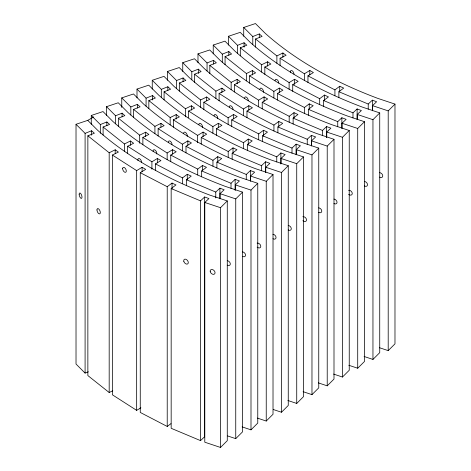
<?xml version="1.0" encoding="UTF-8"?>
<svg xmlns="http://www.w3.org/2000/svg" width="471" height="471" viewBox="0 0 471 471"><rect width="100%" height="100%" fill="white"/><g stroke="black" fill="none" stroke-linecap="round" stroke-linejoin="round"><path stroke-width="0.71" d="M140.894 407.786L136.661 410.359L136.661 170.608L142.107 167.299L145.698 169.377L140.258 172.686L140.258 412.437L167.223 426.455L167.223 186.704L172.033 183.084L175.983 184.926L171.167 188.547L171.167 428.298L200.522 440.615L200.522 200.864L204.655 196.972L208.918 198.568L204.785 202.459L204.785 442.21L220.505 447.45L220.505 207.699L227.275 200.923L209.978 195.159A381.704 220.375 0 0 1 97.744 130.361L87.759 120.37L76.019 124.285L76.019 364.036L85.092 373.103L88.348 371.813M227.546 435.916L235.747 438.648L235.747 198.897L242.524 192.121L225.22 186.357A381.704 220.375 0 0 1 112.993 121.559L103.002 111.568L91.268 115.483L91.268 124.309M242.112 426.885L250.996 429.846L250.996 190.096L257.767 183.319L240.469 177.555A381.704 220.375 0 0 1 128.236 112.757L118.25 102.766L106.511 106.681L106.511 115.507M257.354 418.083L266.239 421.045L266.239 181.294L273.015 174.517L255.712 168.753A381.704 220.375 0 0 1 143.484 103.956L133.493 93.965L121.759 97.88L121.759 107.441M273.286 409.511L281.487 412.243L281.487 172.492L288.258 165.715L270.96 159.952A381.704 220.375 0 0 1 158.727 95.154L148.742 85.163L137.002 89.078L137.002 97.903M287.846 400.48L296.73 403.441L296.73 163.69L303.507 156.914L286.203 151.15A381.704 220.375 0 0 1 173.976 86.352L163.985 76.361L152.251 80.276L152.251 89.101M303.094 391.678L311.973 394.639L311.973 154.888L318.749 148.112L301.452 142.348A381.704 220.375 0 0 1 189.218 77.55L179.233 67.559L167.493 71.474L167.493 80.3M318.337 382.876L327.221 385.837L327.221 146.087L333.998 139.31L316.695 133.54A381.704 220.375 0 0 1 204.467 68.748L194.476 58.757L182.742 62.672L182.742 71.498M333.586 374.074L342.464 377.035L342.464 137.285L349.241 130.508L331.943 124.738A381.704 220.375 0 0 1 219.71 59.947L209.725 49.955L197.985 53.871L197.985 62.696M348.828 365.272L357.713 368.234L357.713 128.483L364.489 121.706L347.186 115.937A381.704 220.375 0 0 1 234.958 51.145L224.967 41.154L213.233 45.069L213.233 53.894M364.077 356.47L372.955 359.432L372.955 119.681L379.732 112.905L362.435 107.135A381.698 220.375 0 0 1 250.201 42.343L240.216 32.352L228.476 36.267L228.476 45.086M379.32 347.669L388.204 350.63L388.204 110.879L394.981 104.103L377.677 98.333A381.698 220.375 0 0 1 265.45 33.541L255.459 23.55L243.725 27.459L243.725 36.285M220.505 447.45L227.275 440.673L227.275 200.923M235.747 438.648L242.524 431.872L242.524 192.121M250.996 429.846L257.767 423.07L257.767 183.319M266.239 421.045L273.015 414.268L273.015 174.517M281.487 412.243L288.258 405.466L288.258 165.715M296.73 403.441L303.507 396.664L303.507 156.914M311.973 394.639L318.749 387.863L318.749 148.112M327.221 385.837L333.998 379.061L333.998 139.31M342.464 377.035L349.241 370.259L349.241 130.508M357.713 368.234L364.489 361.457L364.489 121.706M372.955 359.432L379.732 352.655L379.732 112.905M388.204 350.63L394.981 343.854L394.981 104.103M215.771 197.944L215.771 192.062L219.904 188.17L224.161 189.766L220.034 193.658L220.034 198.809M231.014 188.406L231.014 183.26L235.147 179.369L239.409 180.964L235.276 184.856L235.276 190.007M246.262 179.604L246.262 174.458L250.395 170.567L254.652 172.162L250.525 176.054L250.525 181.205M261.505 170.802L261.505 165.657L265.638 161.765L269.901 163.36L265.768 167.252L265.768 172.404M276.754 162L276.754 156.855L280.881 152.963L285.143 154.559L281.016 158.45L281.016 163.602M291.996 153.199L291.996 148.053L296.129 144.161L300.392 145.757L296.259 149.648L296.259 154.8M307.245 144.397L307.245 139.251L311.372 135.36L315.635 136.955L311.508 140.847L311.508 145.998M322.488 135.595L322.488 130.449L326.621 126.558L330.883 128.153L326.75 132.045L326.75 137.196M337.736 126.793L337.736 121.648L341.864 117.756L346.126 119.351L341.999 123.243L341.999 128.395M352.979 117.991L352.979 112.846L357.112 108.954L361.375 110.55L357.242 114.441L357.242 119.587M368.228 109.19L368.228 104.044L372.355 100.152L376.617 101.748L372.49 105.639L372.49 110.785M200.522 440.615L204.655 436.723L204.655 196.972M182.465 183.784L182.465 177.903L187.281 174.282L191.226 176.125L186.416 179.745L186.416 185.633M197.714 174.982L197.714 169.101L202.524 165.48L206.475 167.323L201.659 170.944L201.659 176.831M212.957 166.181L212.957 160.299L217.773 156.678L221.717 158.521L216.907 162.142L216.907 168.029M228.205 157.379L228.205 151.497L233.015 147.876L236.966 149.719L232.15 153.34L232.15 159.227M243.448 148.577L243.448 142.695L248.264 139.075L252.209 140.917L247.399 144.538L247.399 150.426M258.697 139.775L258.697 133.894L263.507 130.273L267.457 132.115L262.641 135.736L262.641 141.624M273.939 130.973L273.939 125.092L278.755 121.471L282.7 123.314L277.89 126.934L277.89 132.822M289.188 122.172L289.188 116.29L293.998 112.669L297.949 114.512L293.133 118.133L293.133 124.02M304.431 113.37L304.431 107.488L309.241 103.861L313.191 105.71L308.381 109.331L308.381 115.212M319.679 104.568L319.679 98.68L324.49 95.06L328.44 96.908L323.624 100.529L323.624 106.411M334.922 95.766L334.922 89.879L339.732 86.258L343.683 88.106L338.873 91.727L338.873 97.609M167.223 426.455L170.961 423.635M151.909 169.166L151.909 161.806L157.349 158.497L160.941 160.576L155.501 163.884L155.501 170.502M167.152 159.628L167.152 153.004L172.598 149.696L176.189 151.768L170.749 155.083L170.749 161.7M182.401 150.826L182.401 144.203L187.841 140.894L191.432 142.966L185.992 146.281L185.992 152.898M197.643 142.754L197.643 135.401L203.089 132.092L206.681 134.164L201.241 137.479L201.241 144.097M212.892 133.222L212.892 126.599L218.332 123.29L221.923 125.363L216.483 128.677L216.483 135.295M228.135 124.421L228.135 117.797L233.581 114.488L237.172 116.561L231.732 119.875L231.732 126.493M243.383 115.613L243.383 108.995L248.823 105.687L252.415 107.759L246.975 111.074L246.975 117.691M258.626 106.811L258.626 100.193L264.072 96.885L267.663 98.957L262.223 102.272L262.223 108.889M273.875 98.009L273.875 91.392L279.315 88.083L282.906 90.155L277.466 93.47L277.466 100.088M289.117 89.207L289.117 82.59L294.558 79.281L298.155 81.353L292.715 84.668L292.715 91.286M304.366 80.406L304.366 73.788L309.806 70.479L313.398 72.552L307.957 75.866L307.957 82.484M87.759 120.37L93.747 116.914M276.889 63.297L276.889 55.943L282.9 52.976L286.097 55.254L280.086 58.221L280.086 65.575M261.64 72.098L261.64 64.745L267.652 61.778L270.849 64.056L264.837 67.023L264.837 74.377M246.398 80.9L246.398 73.547L252.409 70.579L255.606 72.858L249.595 75.825L249.595 83.179M231.149 89.702L231.149 82.348L237.16 79.381L240.357 81.666L234.346 84.627L234.346 91.98M215.906 98.504L215.906 91.15L221.918 88.183L225.114 90.467L219.103 93.429L219.103 100.782M200.658 107.306L200.658 99.952L206.669 96.985L209.866 99.269L203.855 102.231L203.855 109.584M185.415 116.843L185.415 108.754L191.426 105.787L194.623 108.071L188.612 111.032L188.612 117.65M170.166 124.909L170.166 117.556L176.178 114.588L179.374 116.873L173.363 119.834L173.363 127.188M154.924 133.711L154.924 126.358L160.935 123.39L164.132 125.675L158.121 128.636L158.121 135.989M139.675 143.249L139.675 135.159L145.686 132.192L148.883 134.476L142.872 137.438L142.872 144.791M124.432 151.315L124.432 143.961L130.443 140.994L133.64 143.278L127.629 146.24L127.629 153.593M112.793 390.736L109.184 392.514L109.184 152.763L115.195 149.796L118.392 152.08L112.381 155.041L112.381 394.792L136.661 410.359M243.725 27.459L252.792 36.532L259.309 33.947L262.076 36.408L255.559 38.993L255.559 47.082M228.476 36.267L237.549 45.334L244.06 42.749L246.828 45.21L240.316 47.795L240.316 55.884M213.233 45.069L222.3 54.136L228.818 51.551L231.585 54.012L225.067 56.597L225.067 64.686M197.985 53.871L207.057 62.937L213.569 60.353L216.336 62.814L209.825 65.398L209.825 73.488M182.742 62.672L191.809 71.739L198.326 69.155L201.093 71.616L194.576 74.2L194.576 82.29M167.493 71.474L176.566 80.541L183.078 77.956L185.845 80.417L179.333 83.002L179.333 91.091M152.251 80.276L161.317 89.343L167.835 86.758L170.602 89.219L164.085 91.804L164.085 99.893M137.002 89.078L146.075 98.145L152.586 95.56L155.353 98.021L148.842 100.606L148.842 108.695M121.759 97.88L130.826 106.946L137.344 104.362L140.111 106.823L133.593 109.407L133.593 117.497M106.511 106.681L115.583 115.748L122.095 113.164L124.862 115.625L118.351 118.209L118.351 126.299M91.268 115.483L100.335 124.55L106.852 121.965L109.619 124.426L103.102 127.011L103.102 135.1M76.019 124.285L85.092 133.352L91.604 130.767L94.371 133.228L87.859 135.813L87.859 375.564L109.184 392.514M372.49 105.639L388.204 110.879M357.242 114.441L372.955 119.681M341.999 123.243L357.713 128.483M326.75 132.045L342.464 137.285M311.508 140.847L327.221 146.087M296.259 149.648L311.973 154.888M281.016 158.45L296.73 163.69M265.768 167.252L281.487 172.492M250.525 176.054L266.239 181.294M235.276 184.856L250.996 190.096M220.034 193.658L235.747 198.897M204.785 202.459L220.505 207.699M338.873 91.727L368.228 104.044M323.624 100.529L352.979 112.846M308.381 109.331L337.736 121.648M293.133 118.133L322.488 130.449M277.89 126.934L307.245 139.251M262.641 135.736L291.996 148.053M247.399 144.538L276.754 156.855M232.15 153.34L261.505 165.657M216.907 162.142L246.262 174.458M201.659 170.944L231.014 183.26M186.416 179.745L215.771 192.062M171.167 188.547L200.522 200.864M307.957 75.866L334.922 89.879M292.715 84.668L319.679 98.68M277.466 93.47L304.431 107.488M262.223 102.272L289.188 116.29M246.975 111.074L273.939 125.092M231.732 119.875L258.697 133.894M216.483 128.677L243.448 142.695M201.241 137.479L228.205 151.497M185.992 146.281L212.957 160.299M170.749 155.083L197.714 169.101M155.501 163.884L182.465 177.903M140.258 172.686L167.223 186.704M280.086 58.221L304.366 73.788M264.837 67.023L289.117 82.59M249.595 75.825L273.875 91.392M234.346 84.627L258.626 100.193M219.103 93.429L243.383 108.995M203.855 102.231L228.135 117.797M188.612 111.032L212.892 126.599M173.363 119.834L197.643 135.401M158.121 128.636L182.401 144.203M142.872 137.438L167.152 153.004M127.629 146.24L151.909 161.806M112.381 155.041L136.661 170.608M255.559 38.993L276.889 55.943M240.316 47.795L261.64 64.745M225.067 56.597L246.398 73.547M209.825 65.398L231.149 82.348M194.576 74.2L215.906 91.15M179.333 83.002L200.658 99.952M164.085 91.804L185.415 108.754M148.842 100.606L170.166 117.556M133.593 109.407L154.924 126.358M118.351 118.209L139.675 135.159M103.102 127.011L124.432 143.961M87.859 135.813L109.184 152.763M372.355 100.152L372.355 110.444M357.112 108.954L357.112 119.245M341.864 117.756L341.864 128.047M339.732 86.258L339.732 91.409M326.621 126.558L326.621 137.585M324.49 95.06L324.49 100.211M311.372 135.36L311.372 145.657M309.806 70.479L309.806 74.889M309.241 103.861L309.241 109.013M296.129 144.161L296.129 154.459M294.558 79.281L294.558 84.427M293.998 112.669L293.998 117.815M282.9 52.976L282.9 57.391M280.881 152.963L280.881 163.99M279.315 88.083L279.315 92.493M278.755 121.471L278.755 126.617M267.652 61.778L267.652 66.193M265.638 161.765L265.638 172.062M264.072 96.885L264.072 101.294M263.507 130.273L263.507 136.154M259.309 33.947L259.309 37.621M252.792 36.532L252.792 44.621M252.409 70.579L252.409 74.995M250.395 170.567L250.395 180.864M248.823 105.687L248.823 110.096M248.264 139.075L248.264 144.22M244.06 42.749L244.06 47.159M237.549 45.334L237.549 53.423M237.16 79.381L237.16 83.797M235.147 179.369L235.147 190.402M233.581 114.488L233.581 118.898M233.015 147.876L233.015 153.022M228.818 51.551L228.818 55.225M222.3 54.136L222.3 62.225M221.918 88.183L221.918 92.599M219.904 188.17L219.904 198.468M218.332 123.29L218.332 127.7M217.773 156.678L217.773 162.56M213.569 60.353L213.569 64.027M207.057 62.937L207.057 71.027M206.669 96.985L206.669 100.664M203.089 132.092L203.089 136.508M202.524 165.48L202.524 170.626M198.326 69.155L198.326 73.564M191.809 71.739L191.809 79.829M191.426 105.787L191.426 110.202M187.841 140.894L187.841 145.309M187.281 174.282L187.281 179.427M183.078 77.956L183.078 81.636M176.566 80.541L176.566 88.63M176.178 114.588L176.178 119.004M172.598 149.696L172.598 154.111M172.033 183.084L172.033 188.965M167.835 86.758L167.835 90.438M161.317 89.343L161.317 97.432M160.935 123.39L160.935 127.07M157.349 158.497L157.349 162.913M152.586 95.56L152.586 99.976M146.075 98.145L146.075 106.234M145.686 132.192L145.686 136.608M142.107 167.299L142.107 171.715M137.344 104.362L137.344 108.042M130.826 106.946L130.826 115.036M130.443 140.994L130.443 145.409M122.095 113.164L122.095 116.843M115.583 115.748L115.583 123.838M115.195 149.796L115.195 153.475M106.852 121.965L106.852 125.645M100.335 124.55L100.335 133.375M91.604 130.767L91.604 135.183M85.092 133.352L85.092 373.103M227.222 260.681A2.826 1.996 45 0 1 230.301 263.937A2.826 1.996 45 0 1 227.222 265.138M137.956 160.476A2.72 1.49 62.5 0 1 139.481 158.674A2.72 1.49 62.5 0 1 141.541 162.195M242.471 251.879A2.826 1.996 45 0 1 245.55 255.135A2.826 1.996 45 0 1 242.471 256.336M153.205 151.674A2.72 1.49 62.5 0 1 154.965 150.002A2.72 1.49 62.5 0 1 156.725 153.929M257.125 243.113A2.826 1.996 45 0 1 260.793 246.333A2.826 1.996 45 0 1 257.125 247.104M168.388 142.26A2.72 1.49 62.5 0 1 170.208 141.2A2.72 1.49 62.5 0 1 172.033 144.591M272.962 234.275A2.826 1.996 45 0 1 276.041 237.531A2.826 1.996 45 0 1 272.962 238.732M183.631 133.452A2.72 1.49 62.5 0 1 185.692 132.569A2.72 1.49 62.5 0 1 187.211 136.325M288.205 225.474A2.826 1.996 45 0 1 291.284 228.729A2.826 1.996 45 0 1 288.205 229.93M198.88 124.65A2.72 1.49 62.5 0 1 200.94 123.767A2.72 1.49 62.5 0 1 202.459 127.523M302.865 216.707A2.826 1.996 45 0 1 306.533 219.928A2.826 1.996 45 0 1 302.865 220.699M214.122 115.848A2.72 1.49 62.5 0 1 216.183 114.965A2.72 1.49 62.5 0 1 217.702 118.721M318.696 207.87A2.826 1.996 45 0 1 321.775 211.126A2.826 1.996 45 0 1 318.696 212.327M229.371 107.047A2.72 1.49 62.5 0 1 231.19 105.993A2.72 1.49 62.5 0 1 233.01 109.384M333.945 199.068A2.826 1.996 45 0 1 337.024 202.324A2.826 1.996 45 0 1 333.945 203.525M244.614 98.245A2.72 1.49 62.5 0 1 246.439 97.191A2.72 1.49 62.5 0 1 248.258 100.582M348.599 190.302A2.826 1.996 45 0 1 352.267 193.522A2.826 1.996 45 0 1 348.599 194.293M259.862 89.443A2.72 1.49 62.5 0 1 261.917 88.56A2.72 1.49 62.5 0 1 263.442 92.316M364.436 181.465A2.826 1.996 45 0 1 367.515 184.72A2.826 1.996 45 0 1 364.436 185.921M275.105 80.641A2.72 1.49 62.5 0 1 276.93 79.587A2.72 1.49 62.5 0 1 278.75 82.978M379.679 172.663A2.826 1.996 45 0 1 382.758 175.918A2.826 1.996 45 0 1 379.679 177.12M290.413 72.457A2.72 1.49 62.5 0 1 291.938 70.65A2.72 1.49 62.5 0 1 293.992 74.177M210.249 271.732A2.826 1.996 45 0 0 214.34 274.128A2.826 1.996 45 0 0 213.245 269.907A2.826 1.996 45 0 0 210.249 271.732M96.985 209.919A2.826 1.354 67.2 0 0 99.475 213.893A2.826 1.354 67.2 0 0 99.475 209.901A2.826 1.354 67.2 0 0 96.985 209.919M183.814 261.305A2.826 1.866 51.5 0 0 187.635 263.937A2.826 1.866 51.5 0 0 186.61 259.651A2.826 1.866 51.5 0 0 183.814 261.305M79.163 194.276A2.826 1.154 71.6 0 0 81.277 198.391A2.826 1.154 71.6 0 0 81.277 194.399A2.826 1.154 71.6 0 0 79.163 194.276M122.648 168.665A2.72 1.49 62.5 0 0 125.38 172.339A2.72 1.49 62.5 0 0 125.38 168.488A2.72 1.49 62.5 0 0 122.648 168.665"/></g></svg>
